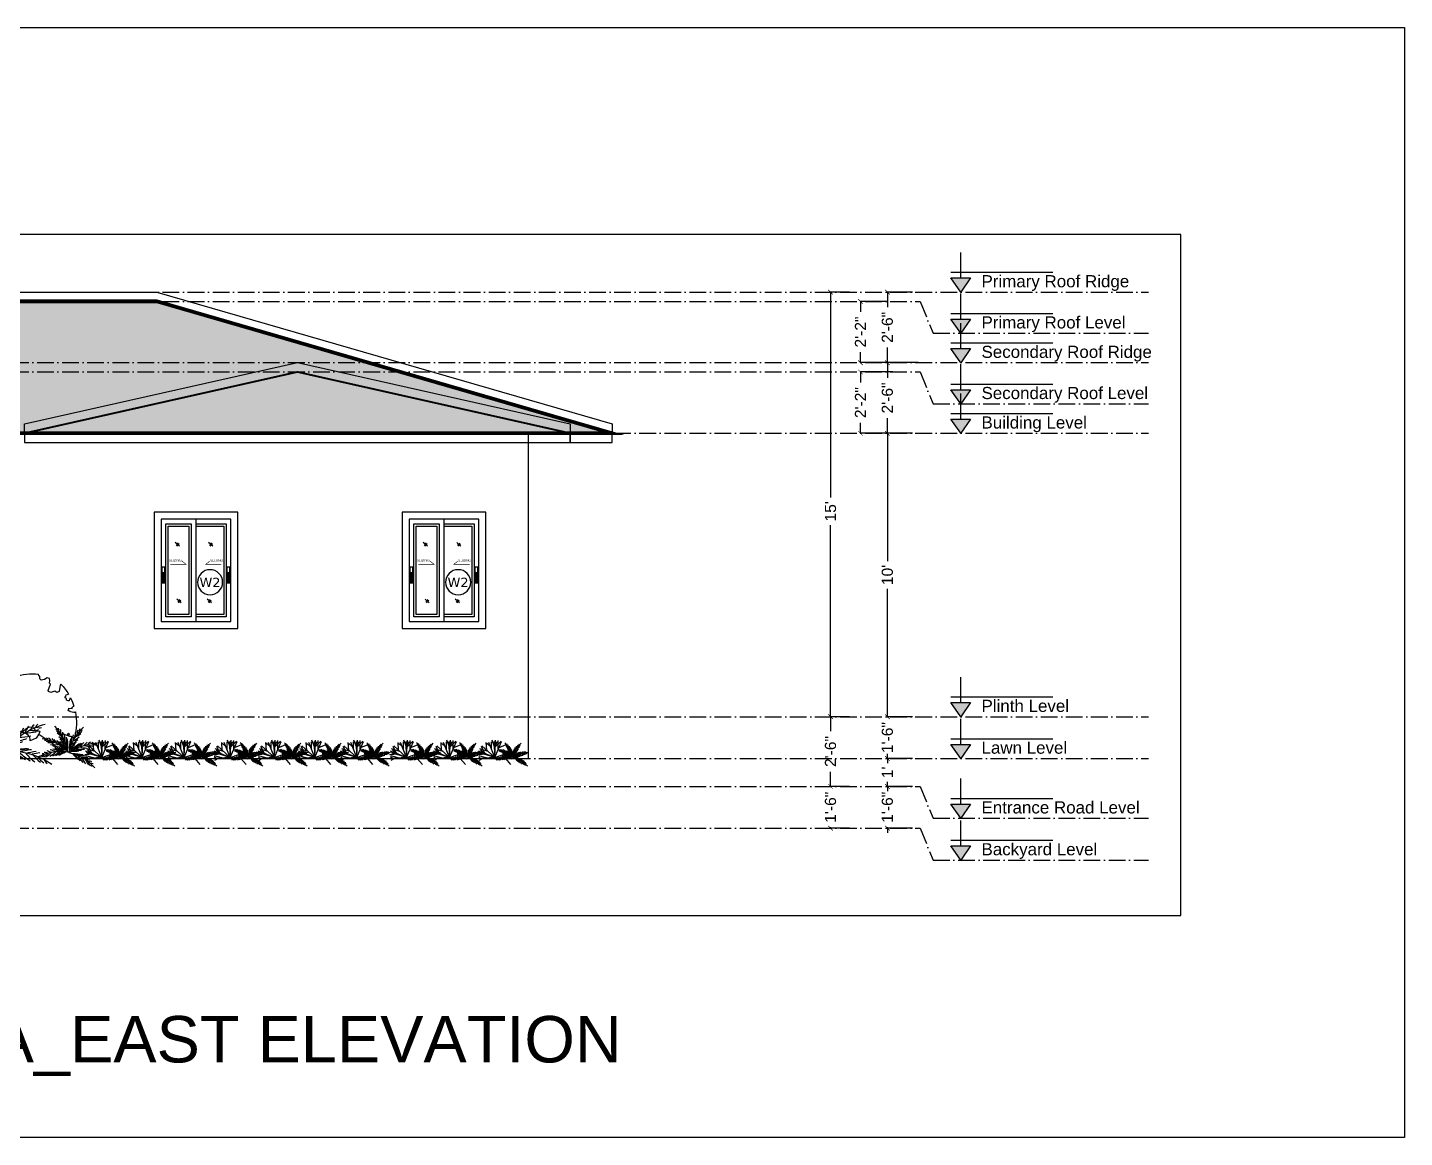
# Model space of a CAD drawing. Header units: millimetres. Extents: x -2842 to 116137, y -21481 to 17561.
# Drawn here: x 101316 to 116137, y -21481 to -9535 of the extents above; entities that cross this region are included whole.
import ezdxf
from ezdxf.enums import TextEntityAlignment as Align
from ezdxf.xclip import XClip

# ---------------------------------------------------------------- set-up
doc = ezdxf.new("R2010")
doc.units = ezdxf.units.MM
doc.header["$LTSCALE"] = 150
doc.header["$XCLIPFRAME"] = 2
doc.linetypes.add('ACAD_ISO10W100', pattern=[18, 12, -3, 0, -3])
doc.linetypes.add('HIDDEN', pattern=[0])
for name, color, linetype, true_color in [('ad-Dimension', 5, 'Continuous', 0x0000ff), ('ad-Landscape', 7, 'Continuous', 0x007f00), ('ad-Primary Roof', 5, 'Continuous', 0x0000ff), ('ad-Secondary Roof', 6, 'Continuous', 0xff00ff), ('ad-Verandah', 7, 'Continuous', 0xa57c52)]:
    doc.layers.add(name, color=color, linetype=linetype, true_color=true_color)
for name, color, linetype in [('ad-Door', 11, 'Continuous'), ('ad-Elevation 10', 8, 'Continuous'), ('ad-Grid', 8, 'ACAD_ISO10W100'), ('ad-Level', 4, 'Continuous'), ('ad-Level text', 4, 'Continuous'), ('ad-Ridge', 50, 'Continuous'), ('ad-Roofs', 2, 'Continuous'), ('ad-Text main', 7, 'Continuous'), ('ad-Text Main_Door&window Label', 7, 'Continuous'), ('ad-Wall hatch', 8, 'Continuous')]:
    doc.layers.add(name, color=color, linetype=linetype)
doc.styles.add('6 U T S R N_Typical Floor Plan$0$3BHK-E(NB)$0$grid_text', font='verdana.ttf', dxfattribs={"width": 0.9})
doc.styles.get("Standard").update_dxf_attribs({"font": 'arial.ttf'})
doc.dimstyles.new('Copy of A-100-DIM-INT (MM-FT)', dxfattribs={"dimscale": 50, "dimtxt": 2.4, "dimasz": 1, "dimexe": 0, "dimexo": 0, "dimgap": 1, "dimtad": 0, "dimdec": 0, "dimlfac": 0.03937, "dimdsep": 46, "dimlunit": 3, "dimtxsty": 'Standard', "dimblk": '$ZCDB_AUDIT_GENERATED_C85', "dimcen": 0.025, "dimclrd": 256, "dimclre": 256, "dimclrt": 256, "dimazin": 2, "dimtfac": 1, "dimtdec": 0, "dimtix": 1, "dimtmove": 2, "dimatfit": 3, "dimldrblk": '$ZCDB_AUDIT_GENERATED_C85', "dimfxl": 1, "dimtolj": 1, "dimtzin": 0, "dimarcsym": 0})

# ---------------------------------------------------------------- blocks, each defined once
blk = doc.blocks.new('A$C21625DEA')
at = {"layer": 'ad-Wall hatch'}
for p, q in [((0, 0), (46, 40)), ((4, 20), (21, 35)), ((21, 1), (37, 16))]:
    blk.add_line(p, q, dxfattribs=at)
blk = doc.blocks.new('hejhf')
at = {"layer": 'ad-Door', "linetype": 'HIDDEN', "ltscale": 300}
blk.add_lwpolyline([(35197, 30880), (35229, 30880), (35229, 30710), (35197, 30710)], close=True, dxfattribs=at)
at = {"layer": 'ad-Door'}
blk.add_lwpolyline([(35205, 30818), (35221, 30818), (35221, 30722), (35205, 30722)], close=True, dxfattribs=at)
blk = doc.blocks.new('6 U T S R N_Typical Floor Plan$0$ad_Window Tag')
blk.add_circle((0, 0), 150)
at = {"style": '6 U T S R N_Typical Floor Plan$0$3BHK-E(NB)$0$grid_text', "width": 0.9}
blk.add_attdef('D1', text='', height=125, dxfattribs=at).set_placement((0, 0), align=Align.MIDDLE_CENTER)
blk = doc.blocks.new('zw$B431')
at = {"layer": 'ad-Door'}
for points in [[(900, 1250), (0, 1250), (0, 0), (900, 0)], [(825, 1175), (75, 1175), (75, 75), (825, 75)], [(125, 1125), (400, 1125), (400, 125), (125, 125)], [(150, 1100), (375, 1100), (375, 150), (150, 150)]]:
    blk.add_lwpolyline(points, close=True, dxfattribs=at)
for points in [[(450, 1175), (450, 75)], [(450, 1125), (775, 1125), (775, 125), (450, 125)], [(450, 1100), (750, 1100), (750, 150), (450, 150)]]:
    blk.add_lwpolyline(points, dxfattribs=at)
at = {"layer": 'ad-Door', "const_width": 6.39, "elevation": 0}
for points in [[(300, 725), (344, 689), (175, 689)], [(600, 725), (556, 689), (725, 689)]]:
    blk.add_lwpolyline(points, dxfattribs=at)
at = {"xscale": -1}
for p in [(35313, -30220), (36013, -30220)]:
    blk.add_blockref('hejhf', p, dxfattribs=at)
at = {"layer": 'ad-Elevation 10', "xscale": -1}
for p in [(274, 884, 0), (633, 884), (292, 274, 0), (618, 274)]:
    blk.add_blockref('A$C21625DEA', p, dxfattribs=at)
at = {"layer": 'ad-Text Main_Door&window Label'}
ref = blk.add_blockref('6 U T S R N_Typical Floor Plan$0$ad_Window Tag', (603, 497), dxfattribs=dict(at, xscale=-0.9, yscale=0.9, zscale=0.9))
ref.add_attrib('D1', 'W2', dxfattribs={"height": 101.2, "rotation": 1800, "style": '6 U T S R N_Typical Floor Plan$0$3BHK-E(NB)$0$grid_text'}).set_placement((602, 495), align=Align.MIDDLE_CENTER)
at = {"layer": 'ad-Text Main_Door&window Label', "linetype": 'Continuous', "char_height": 25, "width": 146.47, "attachment_point": 5}
for insert in [(228, 732, 0), (672, 732, 0)]:
    blk.add_mtext('SLIDING', dxfattribs=dict(at, insert=insert))
blk = doc.blocks.new('zw$A860')
at = {"layer": 'ad-Elevation 10'}
blk.add_lwpolyline([(-13620, -3500), (-13620, -3500), (0, -3500), (0, 0)], dxfattribs=at)
at = {"layer": 'ad-Verandah', "const_width": 2}
blk.add_lwpolyline([(-6125, -3050), (-4745, -3050), (-4745, -3500), (-6125, -3500)], close=True, dxfattribs=at)
at = {"layer": 'ad-Roofs'}
for p in [(-4030, -2100), (-1360, -2100)]:
    blk.add_blockref('zw$B431', p, dxfattribs=at)
blk = doc.blocks.new('A$C5364671b')
at = {"layer": 'ad-Wall hatch', "transparency": 33554610}
h = blk.add_hatch(dxfattribs=at)
h.set_pattern_fill('AR-BRSTD', color=256, angle=360)
h.set_pattern_definition([(360, (-1050, -3e-11), (3e-14, 67.7418), []), (90, (-1050, -3e-11), (-101.6, 67.7418), [67.7418, -67.7418])])
h.paths.add_polyline_path([(-900, 0), (4000, 1420), (10550, 1420), (15450, 0)])
h.paths.add_polyline_path([(-450, 0), (2487, 660), (5425, 0)], flags=17)
h.paths.add_polyline_path([(8425, 0), (11787, 658), (15150, 0)], flags=17)
h = blk.add_hatch(dxfattribs=at)
h.set_pattern_fill('AR-BRSTD', color=256, angle=360)
h.set_pattern_definition([(360, (714.84, 1991.93), (5e-14, 67.7418), []), (90, (714.84, 1991.93), (-101.6, 67.7418), [67.7418, -67.7418])])
h.paths.add_polyline_path([(-450, 0), (2487, 660), (5425, 0)])
h.paths.add_polyline_path([(8425, 0), (11787, 658), (15150, 0)])
at = {"elevation": 0}
blk.add_lwpolyline([(-450, 0), (5425, 0), (5425, -100), (-450, -100)], close=True, dxfattribs=at)
at = {"layer": 'ad-Elevation 10', "elevation": 0}
blk.add_lwpolyline([(-900, 0), (-450, 0), (-450, -100), (-900, -100)], close=True, dxfattribs=at)
at = {"layer": 'ad-Primary Roof', "const_width": 40}
blk.add_lwpolyline([(-900, 0), (4000, 1420), (10550, 1420), (15450, 0)], close=True, dxfattribs=at)
at = {"layer": 'ad-Ridge'}
blk.add_lwpolyline([(15450, 0), (15450, 103), (10550, 1520), (4000, 1520), (-900, 103), (-900, 0), (4000, 1420), (10550, 1420)], close=True, dxfattribs=at)
at = {"layer": 'ad-Ridge', "elevation": 0}
blk.add_lwpolyline([(-450, 0), (2487, 658), (5425, 0), (5425, 102), (2487, 760), (-450, 102)], close=True, dxfattribs=at)
at = {"layer": 'ad-Secondary Roof', "const_width": 20, "elevation": 0}
blk.add_lwpolyline([(-450, 0), (2487, 660), (5425, 0)], close=True, dxfattribs=at)
blk = doc.blocks.new('ELE-1')
at = {"layer": 'ad-Level'}
blk.add_hatch(color=252, dxfattribs=at).paths.add_polyline_path([(175, 125), (88, 125), (0, 125), (88, 0)])
at = {"layer": 'ad-Level', "color": 2}
blk.add_line((0, 175), (900, 175), dxfattribs=at)
blk.add_lwpolyline([(88, 125), (175, 125), (88, 0), (0, 125), (88, 125), (88, 350)], dxfattribs=at)
blk = doc.blocks.new('EW')
at = {"layer": 'ad-Level', "xscale": 1.792223955136464, "yscale": 1.792223955136464, "zscale": 1.792223955136464}
blk.add_blockref('ELE-1', (-1613, -314), dxfattribs=at)
at = {"layer": 'ad-Level text'}
blk.add_attdef('FLOOR', (-1126, -238), '', height=150, dxfattribs=at)
blk = doc.blocks.new('$ZCDB_AUDIT_GENERATED_C85')
at = {"color": 0, "linetype": 'ByBlock', "const_width": 0.15}
blk.add_lwpolyline([(-0.5, -0.5), (0.5, 0.5)], dxfattribs=at)
blk = doc.blocks.new('*D47')
at = {"layer": 'ad-Dimension', "lineweight": -2, "transparency": 16777216}
for p, q in [((-2811, 0), (-2811, 50)), ((-2540, 0), (-2811, 0)), ((-2811, 0), (-2811, -10)), ((-2811, -450), (-2811, -440)), ((-2540, -450), (-2811, -450)), ((-2811, -450), (-2811, -500))]:
    blk.add_line(p, q, dxfattribs=at)
at = {"layer": 'Defpoints', "color": 0, "transparency": 16777216}
for p in [(-2540, 0), (-2811, -450), (-2540, -450)]:
    blk.add_point(p, dxfattribs=at)
at = {"layer": 'ad-Dimension', "lineweight": -2, "transparency": 16777216, "xscale": 50, "yscale": 50, "zscale": 50}
for p, rotation in [((-2811, 0), 270), ((-2811, -450), 90)]:
    blk.add_blockref('$ZCDB_AUDIT_GENERATED_C85', p, dxfattribs=dict(at, rotation=rotation))
at = {"layer": 'ad-Dimension', "transparency": 16777216, "insert": (-2811, -225), "char_height": 120, "attachment_point": 5, "rotation": 90}
blk.add_mtext('\\A1;1\'-6"', dxfattribs=at)
blk = doc.blocks.new('*D48')
at = {"layer": 'ad-Dimension', "lineweight": -2, "transparency": 16777216}
for p, q in [((-2540, 3050), (-2811, 3050)), ((-2811, 3050), (-2811, 1675)), ((-2811, 0), (-2811, 1375)), ((-2540, 0), (-2811, 0))]:
    blk.add_line(p, q, dxfattribs=at)
at = {"layer": 'Defpoints', "color": 0, "transparency": 16777216}
for p in [(-2540, 3050), (-2811, 0), (-2540, 0)]:
    blk.add_point(p, dxfattribs=at)
at = {"layer": 'ad-Dimension', "lineweight": -2, "transparency": 16777216, "xscale": 50, "yscale": 50, "zscale": 50}
for p, rotation in [((-2811, 3050), 90), ((-2811, 0), 270)]:
    blk.add_blockref('$ZCDB_AUDIT_GENERATED_C85', p, dxfattribs=dict(at, rotation=rotation))
at = {"layer": 'ad-Dimension', "transparency": 16777216, "insert": (-2811, 1525), "char_height": 120, "attachment_point": 5, "rotation": 90}
blk.add_mtext("\\A1;10'", dxfattribs=at)
blk = doc.blocks.new('*D49')
at = {"layer": 'ad-Dimension', "lineweight": -2, "transparency": 16777216}
for p, q in [((-3220, 4570), (-3423, 4570)), ((-3423, 4570), (-3423, 2360)), ((-3423, 0), (-3423, 2060)), ((-3220, 0), (-3423, 0))]:
    blk.add_line(p, q, dxfattribs=at)
at = {"layer": 'Defpoints', "color": 0, "transparency": 16777216}
for p in [(-3220, 4570), (-3423, 0), (-3220, 0)]:
    blk.add_point(p, dxfattribs=at)
at = {"layer": 'ad-Dimension', "lineweight": -2, "transparency": 16777216, "xscale": 50, "yscale": 50, "zscale": 50}
for p, rotation in [((-3423, 4570), 90), ((-3423, 0), 270)]:
    blk.add_blockref('$ZCDB_AUDIT_GENERATED_C85', p, dxfattribs=dict(at, rotation=rotation))
at = {"layer": 'ad-Dimension', "transparency": 16777216, "insert": (-3423, 2210), "char_height": 120, "attachment_point": 5, "rotation": 90}
blk.add_mtext("\\A1;15'", dxfattribs=at)
blk = doc.blocks.new('*D51')
at = {"layer": 'ad-Dimension', "lineweight": -2, "transparency": 16777216}
for p, q in [((-2478, 3810), (-2811, 3810)), ((-2811, 3810), (-2811, 3648)), ((-2811, 3050), (-2811, 3212)), ((-2540, 3050), (-2811, 3050))]:
    blk.add_line(p, q, dxfattribs=at)
at = {"layer": 'Defpoints', "color": 0, "transparency": 16777216}
for p in [(-2811, 3810), (-2478, 3810), (-2540, 3050)]:
    blk.add_point(p, dxfattribs=at)
at = {"layer": 'ad-Dimension', "lineweight": -2, "transparency": 16777216, "xscale": 50, "yscale": 50, "zscale": 50}
for p, rotation in [((-2811, 3810), 90), ((-2811, 3050), 270)]:
    blk.add_blockref('$ZCDB_AUDIT_GENERATED_C85', p, dxfattribs=dict(at, rotation=rotation))
at = {"layer": 'ad-Dimension', "transparency": 16777216, "insert": (-2811, 3430), "char_height": 120, "attachment_point": 5, "rotation": 90}
blk.add_mtext('\\A1;2\'-6"', dxfattribs=at)
blk = doc.blocks.new('*D52')
at = {"layer": 'ad-Dimension', "lineweight": -2, "transparency": 16777216}
for p, q in [((-2540, 4570), (-2811, 4570)), ((-2811, 4570), (-2811, 4408)), ((-2811, 3810), (-2811, 3972)), ((-2478, 3810), (-2811, 3810))]:
    blk.add_line(p, q, dxfattribs=at)
at = {"layer": 'Defpoints', "color": 0, "transparency": 16777216}
for p in [(-2811, 4570), (-2540, 4570), (-2478, 3810)]:
    blk.add_point(p, dxfattribs=at)
at = {"layer": 'ad-Dimension', "lineweight": -2, "transparency": 16777216, "xscale": 50, "yscale": 50, "zscale": 50}
for p, rotation in [((-2811, 4570), 90), ((-2811, 3810), 270)]:
    blk.add_blockref('$ZCDB_AUDIT_GENERATED_C85', p, dxfattribs=dict(at, rotation=rotation))
at = {"layer": 'ad-Dimension', "transparency": 16777216, "insert": (-2811, 4190), "char_height": 120, "attachment_point": 5, "rotation": 90}
blk.add_mtext('\\A1;2\'-6"', dxfattribs=at)
blk = doc.blocks.new('*D53')
at = {"layer": 'ad-Dimension', "lineweight": -2, "transparency": 16777216}
for p, q in [((-2751, 3710), (-3101, 3710)), ((-3101, 3710), (-3101, 3598)), ((-3101, 3050), (-3101, 3162)), ((-2811, 3050), (-3101, 3050))]:
    blk.add_line(p, q, dxfattribs=at)
at = {"layer": 'Defpoints', "color": 0, "transparency": 16777216}
for p in [(-2751, 3710), (-3101, 3050), (-2811, 3050)]:
    blk.add_point(p, dxfattribs=at)
at = {"layer": 'ad-Dimension', "lineweight": -2, "transparency": 16777216, "xscale": 50, "yscale": 50, "zscale": 50}
for p, rotation in [((-3101, 3710), 90), ((-3101, 3050), 270)]:
    blk.add_blockref('$ZCDB_AUDIT_GENERATED_C85', p, dxfattribs=dict(at, rotation=rotation))
at = {"layer": 'ad-Dimension', "transparency": 16777216, "insert": (-3101, 3380), "char_height": 120, "attachment_point": 5, "rotation": 90}
blk.add_mtext('\\A1;2\'-2"', dxfattribs=at)
blk = doc.blocks.new('*D54')
at = {"layer": 'ad-Dimension', "lineweight": -2, "transparency": 16777216}
for p, q in [((-2811, 4470), (-3101, 4470)), ((-3101, 4470), (-3101, 4358)), ((-3101, 3810), (-3101, 3922)), ((-2811, 3810), (-3101, 3810))]:
    blk.add_line(p, q, dxfattribs=at)
at = {"layer": 'Defpoints', "color": 0, "transparency": 16777216}
for p in [(-2811, 4470), (-3101, 3810), (-2811, 3810)]:
    blk.add_point(p, dxfattribs=at)
at = {"layer": 'ad-Dimension', "lineweight": -2, "transparency": 16777216, "xscale": 50, "yscale": 50, "zscale": 50}
for p, rotation in [((-3101, 4470), 90), ((-3101, 3810), 270)]:
    blk.add_blockref('$ZCDB_AUDIT_GENERATED_C85', p, dxfattribs=dict(at, rotation=rotation))
at = {"layer": 'ad-Dimension', "transparency": 16777216, "insert": (-3101, 4140), "char_height": 120, "attachment_point": 5, "rotation": 90}
blk.add_mtext('\\A1;2\'-2"', dxfattribs=at)
blk = doc.blocks.new('*D50')
at = {"layer": 'ad-Dimension', "lineweight": -2, "transparency": 16777216}
for p, q in [((-2811, -750), (-2811, -700)), ((-2540, -750), (-2811, -750)), ((-2811, -750), (-2811, -760)), ((-2811, -1200), (-2811, -1190)), ((-2540, -1200), (-2811, -1200)), ((-2811, -1200), (-2811, -1250))]:
    blk.add_line(p, q, dxfattribs=at)
at = {"layer": 'Defpoints', "color": 0, "transparency": 16777216}
for p in [(-2540, -750), (-2811, -1200), (-2540, -1200)]:
    blk.add_point(p, dxfattribs=at)
at = {"layer": 'ad-Dimension', "lineweight": -2, "transparency": 16777216, "xscale": 50, "yscale": 50, "zscale": 50}
for p, rotation in [((-2811, -750), 270), ((-2811, -1200), 90)]:
    blk.add_blockref('$ZCDB_AUDIT_GENERATED_C85', p, dxfattribs=dict(at, rotation=rotation))
at = {"layer": 'ad-Dimension', "transparency": 16777216, "insert": (-2811, -975), "char_height": 120, "attachment_point": 5, "rotation": 90}
blk.add_mtext('\\A1;1\'-6"', dxfattribs=at)
blk = doc.blocks.new('*D55')
at = {"layer": 'ad-Dimension', "lineweight": -2, "transparency": 16777216}
for p, q in [((-2811, -450), (-2811, -400)), ((-2540, -450), (-2811, -450)), ((-2811, -450), (-2811, -497)), ((-2811, -750), (-2811, -703)), ((-2540, -750), (-2811, -750)), ((-2811, -750), (-2811, -800))]:
    blk.add_line(p, q, dxfattribs=at)
at = {"layer": 'Defpoints', "color": 0, "transparency": 16777216}
for p in [(-2540, -450), (-2811, -750), (-2540, -750)]:
    blk.add_point(p, dxfattribs=at)
at = {"layer": 'ad-Dimension', "lineweight": -2, "transparency": 16777216, "xscale": 50, "yscale": 50, "zscale": 50}
for p, rotation in [((-2811, -450), 270), ((-2811, -750), 90)]:
    blk.add_blockref('$ZCDB_AUDIT_GENERATED_C85', p, dxfattribs=dict(at, rotation=rotation))
at = {"layer": 'ad-Dimension', "transparency": 16777216, "insert": (-2811, -600), "char_height": 120, "attachment_point": 5, "rotation": 90}
blk.add_mtext("\\A1;1'", dxfattribs=at)
blk = doc.blocks.new('*D56')
at = {"layer": 'ad-Dimension', "lineweight": -2, "transparency": 16777216}
for p, q in [((-3220, -750), (-3423, -750)), ((-3423, -750), (-3423, -760)), ((-3423, -1200), (-3423, -1190)), ((-3220, -1200), (-3423, -1200))]:
    blk.add_line(p, q, dxfattribs=at)
at = {"layer": 'Defpoints', "color": 0, "transparency": 16777216}
for p in [(-3220, -750), (-3423, -1200), (-3220, -1200)]:
    blk.add_point(p, dxfattribs=at)
at = {"layer": 'ad-Dimension', "lineweight": -2, "transparency": 16777216, "xscale": 50, "yscale": 50, "zscale": 50}
for p, rotation in [((-3423, -750), 90), ((-3423, -1200), 270)]:
    blk.add_blockref('$ZCDB_AUDIT_GENERATED_C85', p, dxfattribs=dict(at, rotation=rotation))
at = {"layer": 'ad-Dimension', "transparency": 16777216, "insert": (-3423, -975), "char_height": 120, "attachment_point": 5, "rotation": 90}
blk.add_mtext('\\A1;1\'-6"', dxfattribs=at)
blk = doc.blocks.new('*D57')
at = {"layer": 'ad-Dimension', "lineweight": -2, "transparency": 16777216}
for p, q in [((-3220, 0), (-3423, 0)), ((-3423, 0), (-3423, -157)), ((-3423, -750), (-3423, -593)), ((-3220, -750), (-3423, -750))]:
    blk.add_line(p, q, dxfattribs=at)
at = {"layer": 'Defpoints', "color": 0, "transparency": 16777216}
for p in [(-3220, 0), (-3423, -750), (-3220, -750)]:
    blk.add_point(p, dxfattribs=at)
at = {"layer": 'ad-Dimension', "lineweight": -2, "transparency": 16777216, "xscale": 50, "yscale": 50, "zscale": 50}
for p, rotation in [((-3423, 0), 90), ((-3423, -750), 270)]:
    blk.add_blockref('$ZCDB_AUDIT_GENERATED_C85', p, dxfattribs=dict(at, rotation=rotation))
at = {"layer": 'ad-Dimension', "transparency": 16777216, "insert": (-3423, -375), "char_height": 120, "attachment_point": 5, "rotation": 90}
blk.add_mtext('\\A1;2\'-6"', dxfattribs=at)
blk = doc.blocks.new('TR12')
at = {"layer": 'ad-Landscape', "color": 0}
for p, q in [((0, 0), (-0.97, 1.7)), ((-0.52, 0.9), (-0.65, 1.85)), ((-0.09, 1.08), (-0.61, 2.04)), ((-0.22, 1.42), (-0.55, 1.88)), ((0, 0), (-0.3, 1.93)), ((0, 0), (-0.19, 2.12)), ((-0.16, 1.02), (0.05, 1.96)), ((-0.12, 1.31), (0.5, 2.06)), ((0, 0), (0.58, 2.04)), ((0.3, 1.04), (0.16, 2.12)), ((0.36, 1.27), (1.2, 1.75)), ((-1.05, 0.24), (-2.12, 0.05)), ((0, 0), (-2.07, 0.48)), ((-0.9, 0.6), (-1.97, 0.81)), ((-1.42, 0.23), (-1.96, 0.05)), ((0, 0), (-1.93, 0.31)), ((0, 0), (-1.92, -0.4)), ((-1.02, 0.16), (-1.85, 0.65)), ((-1.28, 0.3), (-1.81, 1.11)), ((0, 0), (-1.76, 1.18)), ((-1.09, 0.73), (-1.29, 1.69)), ((-0.71, 1.24), (-1.19, 1.56)), ((0, 0), (1.75, 0.89)), ((0, 0), (2.12, 0.08)), ((0.92, 0.47), (1.88, 0.56)), ((1.08, 0.04), (2.06, 0.5)), ((1.28, 0.65), (1.62, 1.11)), ((1.32, 0.05), (2.04, -0.6)), ((-1.01, -0.21), (-1.96, -0.05)), ((-1.72, -0.36), (-1.95, -0.21)), ((-1.4, -0.29), (-1.85, -0.65))]:
    blk.add_line(p, q, dxfattribs=at)
blk = doc.blocks.new('TR13')
at = {"layer": 'ad-Landscape'}
for centre, radius, start, end in [((2.274, 0.393), 2.308, 153.8471, 189.8045), ((0.175, 1.225), 0.119, 165.7556, 225.016), ((-0.039, 1.406), 0.275, 300.4086, 330.328), ((-2.009, -1.216), 2.308, 31.3349, 67.3424), ((-0.935, 1.07), 0.275, 250.8614, 280.7808), ((-0.977, 0.793), 0.119, 356.1734, 55.4338), ((-0.997, 0.657), 0.284, 7.6784, 46.334), ((2.477, 1.638), 2.724, 196.5437, 203.1872), ((2.506, 1.862), 2.724, 198.1648, 203.115), ((-1.375, 1.736), 1.774, 319.5294, 331.0874), ((0.279, 1.137), 0.284, 174.8554, 213.511), ((-1.075, 1.779), 1.451, 318.0291, 330.8083), ((2.005, -1.216), 2.308, 112.6576, 148.6651), ((-0.316, 1.395), 0.558, 309.4156, 336.9891), ((0.993, 0.657), 0.284, 133.666, 172.3216), ((0.973, 0.793), 0.119, 124.5662, 183.8266), ((0.931, 1.07), 0.275, 259.2192, 289.1386), ((-0.719, 1.244), 0.558, 244.2003, 271.7738), ((-0.401, 2.033), 1.451, 250.3811, 263.1603), ((-0.147, 2.198), 1.774, 250.102, 261.66), ((0.378, 2.594), 2.391, 244.5823, 254.5374), ((-3.15, -0.263), 2.724, 18.0744, 23.0247), ((-2.981, -0.412), 2.724, 18.0023, 24.6457), ((-2.836, -0.565), 2.724, 17.9053, 26.2647), ((-2.747, -0.676), 2.724, 17.8111, 27.5304), ((-2.685, -0.762), 2.724, 17.7148, 28.6944), ((2.484, 1.18), 2.724, 192.4951, 203.4746), ((2.474, 1.286), 2.724, 193.659, 203.3783), ((2.469, 1.428), 2.724, 194.9247, 203.2841), ((-2.031, 1.689), 2.391, 326.652, 336.6071), ((-1.909, 1.362), 2.194, 329.0112, 339.4033), ((-1.648, 1.025), 1.86, 331.1427, 342.4295), ((2.432, -1.164), 2.724, 141.1023, 152.0818), ((2.681, -0.762), 2.724, 151.3056, 162.2852), ((2.509, -1.091), 2.724, 142.2662, 151.9855), ((2.743, -0.676), 2.724, 152.4696, 162.1889), ((2.616, -0.998), 2.724, 143.5319, 151.8914), ((2.832, -0.565), 2.724, 153.7353, 162.0947), ((-0.382, 2.594), 2.391, 285.4626, 295.4177), ((2.977, -0.412), 2.724, 155.3543, 161.9977), ((0.143, 2.198), 1.774, 278.34, 289.898), ((3.146, -0.263), 2.724, 156.9753, 161.9256), ((0.397, 2.033), 1.451, 276.8397, 289.6189), ((0.714, 1.244), 0.558, 268.2262, 295.7997), ((-0.926, -2.022), 2.2, 65.9785, 103.9755), ((-1.406, 0.348), 0.275, 288.3185, 318.2379), ((-1.27, 0.102), 0.119, 33.6304, 92.8909), ((-1.34, 0.618), 0.558, 281.6573, 309.2309), ((-1.204, -0.017), 0.284, 45.1354, 83.791), ((-1.568, 1.437), 1.451, 287.8381, 300.6174), ((-2.354, -2.058), 2.724, 55.5314, 60.4817), ((-1.506, 1.693), 1.774, 287.559, 299.1171), ((-2.168, -2.103), 2.724, 55.4593, 62.1027), ((-1.33, 2.326), 2.391, 282.0393, 291.9945), ((-1.96, -2.136), 2.724, 55.3623, 63.7217), ((-1.034, 2.143), 2.194, 279.2432, 289.6353), ((-1.822, -2.17), 2.724, 55.2681, 64.9875), ((-1.72, -2.2), 2.724, 55.1719, 66.1514), ((-0.755, 1.82), 1.86, 276.2169, 287.5038), ((0.501, 2.268), 2.194, 241.7861, 252.1783), ((0.527, 1.842), 1.86, 238.7599, 250.0467), ((0.467, -2.181), 2.2, 63.0377, 101.5351), ((-0.531, 1.842), 1.86, 289.9533, 301.2401), ((-0.505, 2.268), 2.194, 287.8217, 298.2139), ((1.201, -2.533), 2.724, 100.8618, 111.8414), ((1.307, -2.526), 2.724, 102.0258, 111.7451), ((1.508, 1.853), 2.194, 237.3779, 247.7701), ((1.449, -2.524), 2.724, 103.2915, 111.6509), ((1.838, 1.966), 2.391, 235.0188, 244.9739), ((1.659, -2.538), 2.724, 104.9105, 111.5539), ((1.85, -2.536), 2.724, 106.5316, 111.4818), ((0.502, -2.259), 2.308, 102.0179, 139.5122), ((-0.755, -3.055), 2.724, 90.2442, 95.1945), ((-2.099, 0.266), 1.451, 322.5509, 335.3302), ((-0.562, -2.939), 2.724, 90.1721, 96.8155), ((-2.179, 0.559), 1.774, 322.2718, 333.8299), ((-0.372, -2.848), 2.724, 90.0751, 98.4345), ((-0.239, -2.797), 2.724, 89.9809, 99.7003), ((-2.395, 1.179), 2.391, 316.7521, 326.7073), ((-0.138, -2.764), 2.724, 89.8847, 100.8642), ((-2.047, 1.197), 2.194, 313.956, 324.3481), ((-1.633, 1.091), 1.86, 310.9297, 322.2166), ((1.163, 1.602), 1.86, 239.5095, 250.7963), ((1.867, 1.309), 1.774, 227.8962, 239.4542), ((1.869, 1.046), 1.451, 226.3959, 239.1751), ((1.463, 0.299), 0.558, 217.7824, 245.3559), ((1.188, -0.289), 0.284, 83.2222, 121.8778), ((1.28, -0.188), 0.119, 74.1224, 133.3828), ((1.467, 0.021), 0.275, 208.7754, 238.6948), ((-1.095, -0.662), 0.119, 68.3432, 127.6037), ((-1.346, -0.538), 0.275, 323.0313, 352.9507), ((-0.972, -0.722), 0.284, 79.8482, 118.5038), ((-1.445, -0.278), 0.558, 316.3701, 343.9437)]:
    blk.add_arc(centre, radius, start, end, dxfattribs=at)
blk = doc.blocks.new('A$C04069485')
at = {"layer": 'ad-Landscape', "xscale": 87.5639006525247, "yscale": 87.5639006525247, "zscale": 87.5639006525247, "rotation": 352.4468819518883}
blk.add_blockref('TR12', (174, 12), dxfattribs=at)
at = {"layer": 'ad-Landscape', "color": 104, "xscale": 124.315801057205, "yscale": 124.315801057205, "zscale": 124.315801057205, "rotation": 337.6020414040115}
blk.add_blockref('TR13', (367, 11), dxfattribs=at)
blk = doc.blocks.new('TR22')
at = {"layer": 'ad-Landscape', "color": 0}
for p, q in [((-0.304, 1.043), (-0.302, 1.112)), ((-0.302, 1.112), (-0.281, 1.156)), ((-0.281, 1.156), (-0.215, 1.163)), ((-0.215, 1.163), (-0.155, 1.108)), ((-0.155, 1.108), (-0.072, 1.08)), ((-0.072, 1.08), (-0.033, 1.11)), ((-0.033, 1.11), (-0.02, 1.179)), ((-0.02, 1.179), (0.006, 1.183)), ((0.006, 1.183), (0.022, 1.219)), ((-0.919, 0.754), (-0.899, 0.718)), ((-0.787, 0.817), (-0.851, 0.839)), ((-0.812, 0.713), (-0.765, 0.735)), ((-0.791, 0.774), (-0.787, 0.817)), ((-0.765, 0.735), (-0.791, 0.774)), ((-0.604, 1.063), (-0.589, 1.034)), ((-0.589, 1.034), (-0.589, 0.867)), ((-0.589, 0.867), (-0.538, 0.835)), ((-0.538, 0.835), (-0.478, 0.853)), ((-0.478, 0.853), (-0.384, 0.803)), ((-0.384, 0.803), (-0.313, 0.817)), ((-0.336, 1.014), (-0.304, 1.043)), ((-0.3, 0.844), (-0.336, 1.014)), ((-0.313, 0.817), (-0.3, 0.844)), ((0.568, 0.917), (0.567, 0.911)), ((0.567, 0.911), (0.567, 0.906)), ((0.567, 0.906), (0.567, 0.902)), ((0.567, 0.902), (0.568, 0.897)), ((0.569, 0.957), (0.568, 0.949)), ((0.568, 0.949), (0.568, 0.942)), ((0.568, 0.942), (0.569, 0.935)), ((0.569, 0.929), (0.568, 0.922)), ((0.568, 0.922), (0.568, 0.917)), ((0.568, 0.897), (0.57, 0.894)), ((0.572, 0.965), (0.569, 0.957)), ((0.569, 0.935), (0.569, 0.929)), ((0.57, 0.894), (0.572, 0.891)), ((0.577, 0.974), (0.572, 0.965)), ((0.572, 0.891), (0.576, 0.888)), ((0.576, 0.888), (0.58, 0.885)), ((0.586, 0.985), (0.577, 0.974)), ((0.58, 0.885), (0.585, 0.883)), ((0.585, 0.883), (0.59, 0.881)), ((0.6, 0.996), (0.586, 0.985)), ((0.59, 0.881), (0.595, 0.879)), ((0.595, 0.879), (0.6, 0.876)), ((0.628, 1.015), (0.6, 0.996)), ((0.6, 0.876), (0.605, 0.874)), ((0.605, 0.874), (0.609, 0.871)), ((0.609, 0.871), (0.613, 0.868)), ((0.613, 0.868), (0.617, 0.864)), ((0.617, 0.864), (0.62, 0.861)), ((0.62, 0.861), (0.624, 0.858)), ((0.624, 0.858), (0.627, 0.855)), ((0.627, 0.855), (0.631, 0.852)), ((0.631, 0.852), (0.635, 0.85)), ((0.635, 0.85), (0.639, 0.848)), ((0.639, 0.848), (0.644, 0.847)), ((0.644, 0.847), (0.648, 0.847)), ((0.648, 0.847), (0.653, 0.847)), ((0.653, 0.847), (0.658, 0.847)), ((0.658, 0.847), (0.662, 0.848)), ((0.662, 0.848), (0.667, 0.848)), ((0.667, 0.848), (0.671, 0.849)), ((0.671, 0.849), (0.675, 0.85)), ((0.675, 0.85), (0.679, 0.852)), ((0.679, 0.852), (0.682, 0.853)), ((0.682, 0.853), (0.685, 0.855)), ((0.685, 0.855), (0.688, 0.857)), ((0.688, 0.857), (0.69, 0.86)), ((0.69, 0.86), (0.692, 0.864)), ((0.692, 0.864), (0.693, 0.868)), ((0.693, 0.868), (0.694, 0.873)), ((0.694, 0.879), (0.695, 0.886)), ((0.694, 0.873), (0.694, 0.879)), ((0.695, 0.895), (0.696, 0.904)), ((0.695, 0.886), (0.695, 0.895)), ((0.696, 0.904), (0.698, 0.915)), ((0.698, 0.915), (0.701, 0.928)), ((0.701, 0.928), (0.708, 0.959)), ((0.842, 0.734), (0.841, 0.728)), ((0.841, 0.728), (0.843, 0.723)), ((0.844, 0.741), (0.842, 0.734)), ((0.85, 0.75), (0.844, 0.741)), ((0.859, 0.762), (0.85, 0.75)), ((0.89, 0.795), (0.859, 0.762)), ((-1.109, 0.411), (-1.102, 0.405)), ((-1.102, 0.405), (-1.096, 0.401)), ((-1.096, 0.401), (-1.09, 0.397)), ((-1.09, 0.397), (-1.085, 0.395)), ((-1.085, 0.395), (-1.081, 0.394)), ((-1.081, 0.394), (-1.077, 0.394)), ((-1.077, 0.394), (-1.074, 0.394)), ((-1.074, 0.394), (-0.983, 0.394)), ((-1.028, 0.543), (-1.044, 0.554)), ((-1.017, 0.534), (-1.028, 0.543)), ((-1.009, 0.526), (-1.017, 0.534)), ((-1.01, 0.492), (-1.009, 0.497)), ((-1.01, 0.488), (-1.01, 0.492)), ((-0.923, 0.484), (-1.01, 0.488)), ((-1.005, 0.52), (-1.009, 0.526)), ((-1.009, 0.497), (-1.007, 0.501)), ((-1.007, 0.501), (-1.006, 0.505)), ((-1.006, 0.505), (-1.004, 0.509)), ((-1.004, 0.514), (-1.005, 0.52)), ((-1.004, 0.509), (-1.004, 0.514)), ((-0.983, 0.394), (-0.98, 0.395)), ((-0.98, 0.395), (-0.978, 0.396)), ((-0.978, 0.396), (-0.976, 0.397)), ((-0.976, 0.397), (-0.973, 0.397)), ((-0.973, 0.397), (-0.971, 0.398)), ((-0.971, 0.398), (-0.968, 0.399)), ((-0.968, 0.399), (-0.966, 0.4)), ((-0.966, 0.4), (-0.963, 0.401)), ((-0.963, 0.401), (-0.959, 0.402)), ((-0.959, 0.402), (-0.955, 0.402)), ((-0.955, 0.402), (-0.951, 0.403)), ((-0.951, 0.403), (-0.947, 0.404)), ((-0.947, 0.404), (-0.943, 0.405)), ((-0.943, 0.405), (-0.939, 0.406)), ((-0.939, 0.406), (-0.935, 0.407)), ((-0.935, 0.407), (-0.931, 0.408)), ((-0.931, 0.408), (-0.927, 0.41)), ((-0.927, 0.41), (-0.924, 0.411)), ((-0.924, 0.476), (-0.923, 0.48)), ((-0.924, 0.471), (-0.924, 0.476)), ((-0.924, 0.467), (-0.924, 0.471)), ((-0.924, 0.463), (-0.924, 0.467)), ((-0.924, 0.459), (-0.924, 0.463)), ((-0.924, 0.456), (-0.924, 0.459)), ((-0.923, 0.452), (-0.924, 0.456)), ((-0.924, 0.411), (-0.921, 0.413)), ((-0.923, 0.48), (-0.923, 0.484)), ((-0.923, 0.448), (-0.923, 0.452)), ((-0.922, 0.445), (-0.923, 0.448)), ((-0.922, 0.442), (-0.922, 0.445)), ((-0.921, 0.439), (-0.922, 0.442)), ((-0.92, 0.437), (-0.921, 0.439)), ((-0.921, 0.413), (-0.918, 0.415)), ((-0.918, 0.434), (-0.92, 0.437)), ((-0.917, 0.432), (-0.918, 0.434)), ((-0.918, 0.415), (-0.916, 0.417)), ((-0.915, 0.43), (-0.917, 0.432)), ((-0.916, 0.417), (-0.915, 0.419)), ((-0.914, 0.428), (-0.915, 0.43)), ((-0.915, 0.419), (-0.913, 0.421)), ((-0.913, 0.426), (-0.914, 0.428)), ((-0.913, 0.424), (-0.913, 0.426)), ((-0.913, 0.423), (-0.913, 0.424)), ((-0.913, 0.421), (-0.913, 0.423)), ((-0.899, 0.718), (-0.895, 0.674)), ((-0.895, 0.674), (-0.869, 0.67)), ((-0.869, 0.67), (-0.825, 0.674)), ((-0.825, 0.674), (-0.812, 0.713)), ((0.843, 0.723), (0.845, 0.719)), ((0.845, 0.719), (0.848, 0.716)), ((0.848, 0.716), (0.85, 0.712)), ((0.85, 0.712), (0.852, 0.708)), ((0.852, 0.708), (0.854, 0.704)), ((0.854, 0.704), (0.855, 0.7)), ((0.855, 0.7), (0.857, 0.696)), ((0.857, 0.696), (0.858, 0.692)), ((0.858, 0.692), (0.859, 0.688)), ((0.859, 0.688), (0.86, 0.684)), ((0.86, 0.644), (0.859, 0.642)), ((0.859, 0.642), (0.859, 0.64)), ((0.859, 0.64), (0.859, 0.638)), ((0.859, 0.638), (0.86, 0.636)), ((0.86, 0.684), (0.861, 0.68)), ((0.861, 0.648), (0.86, 0.646)), ((0.86, 0.646), (0.86, 0.644)), ((0.86, 0.636), (0.862, 0.635)), ((0.861, 0.68), (0.862, 0.676)), ((0.862, 0.651), (0.861, 0.648)), ((0.862, 0.676), (0.862, 0.673)), ((0.862, 0.673), (0.863, 0.669)), ((0.863, 0.653), (0.862, 0.651)), ((0.862, 0.635), (0.864, 0.633)), ((0.863, 0.669), (0.863, 0.665)), ((0.863, 0.665), (0.864, 0.662)), ((0.864, 0.659), (0.863, 0.656)), ((0.863, 0.656), (0.863, 0.653)), ((0.864, 0.662), (0.864, 0.659)), ((0.864, 0.633), (0.867, 0.632)), ((0.867, 0.632), (0.869, 0.63)), ((0.869, 0.63), (0.873, 0.629)), ((0.873, 0.629), (0.876, 0.629)), ((0.876, 0.629), (0.88, 0.628)), ((0.88, 0.628), (0.884, 0.628)), ((0.884, 0.628), (0.889, 0.628)), ((0.889, 0.628), (0.893, 0.628)), ((0.893, 0.628), (0.897, 0.628)), ((0.897, 0.628), (0.901, 0.628)), ((0.901, 0.628), (0.905, 0.628)), ((0.905, 0.628), (0.909, 0.628)), ((0.909, 0.628), (0.913, 0.628)), ((0.913, 0.628), (0.916, 0.628)), ((0.916, 0.628), (0.919, 0.628)), ((0.919, 0.628), (0.922, 0.628)), ((0.922, 0.628), (0.924, 0.627)), ((0.924, 0.627), (0.926, 0.627)), ((0.926, 0.627), (0.929, 0.627)), ((0.929, 0.627), (0.932, 0.627)), ((0.932, 0.627), (0.934, 0.627)), ((0.934, 0.627), (0.937, 0.627)), ((0.937, 0.627), (0.941, 0.628)), ((0.941, 0.628), (0.944, 0.629)), ((0.944, 0.629), (0.948, 0.631)), ((0.948, 0.631), (0.952, 0.634)), ((0.952, 0.634), (0.957, 0.638)), ((0.957, 0.638), (0.962, 0.644)), ((0.962, 0.644), (0.979, 0.668)), ((0.943, 0.249), (0.916, 0.202)), ((0.916, 0.202), (0.936, 0.148)), ((0.936, 0.148), (1.055, 0.053)), ((1.007, 0.232), (0.943, 0.249)), ((0.997, 0.009), (0.977, -0.022)), ((1.034, -0.005), (0.997, 0.009)), ((1.027, 0.192), (1.007, 0.232)), ((1.085, 0.185), (1.027, 0.192)), ((1.061, 0.012), (1.034, -0.005)), ((1.055, 0.053), (1.061, 0.012)), ((1.14, 0.25), (1.085, 0.185)), ((-1.14, -0.25), (-1.14, -0.253)), ((-1.012, -0.232), (-1.023, -0.17)), ((-0.957, -0.215), (-1.012, -0.232)), ((-0.937, -0.228), (-0.957, -0.215)), ((-0.945, -0.386), (-0.845, -0.271)), ((-0.877, -0.199), (-0.937, -0.228)), ((-0.842, -0.241), (-0.877, -0.199)), ((-0.845, -0.271), (-0.842, -0.241)), ((0.977, -0.022), (1.007, -0.069)), ((1.007, -0.069), (1.061, -0.08)), ((1.119, -0.283), (1.11, -0.279)), ((-0.944, -0.428), (-0.945, -0.386)), ((-0.914, -0.439), (-0.944, -0.428)), ((-0.928, -0.518), (-0.876, -0.498)), ((-0.88, -0.419), (-0.914, -0.439)), ((-0.855, -0.446), (-0.88, -0.419)), ((-0.876, -0.498), (-0.855, -0.446))]:
    blk.add_line(p, q, dxfattribs=at)
at = {"layer": 'ad-Landscape'}
blk.add_lwpolyline([(-0.897, -0.79), (-0.699, -0.535), (-0.261, -0.342)], dxfattribs=at)
at = {"layer": 'ad-Landscape', "color": 0}
for points in [[(0.198, -0.403), (0.206, -0.387), (0.104, -0.264), (0.03, -0.194), (-0.09, -0.182), (-0.162, -0.264), (-0.274, -0.254), (-0.264, -0.315)], [(-0.264, -0.315), (-0.213, -0.448), (-0.066, -0.547)]]:
    blk.add_lwpolyline(points, dxfattribs=at)
at = {"layer": 'ad-Landscape'}
blk.add_lwpolyline([(-0.067, -0.548, -0.199676), (0.012, -0.409, -0.201496), (0.165, -0.368, -0.375294), (0.255, -0.471, 0.415016), (0.346, -0.561, 0.267795), (0.467, -0.491, -0.219193), (0.604, -0.393, -0.074367), (0.768, -0.387, -0.166396), (0.836, -0.419, -0.413544), (0.838, -0.527, 0.337297), (0.823, -0.651, 0.078842), (0.865, -0.702, 0.078758), (0.92, -0.737)], format="xyb", dxfattribs=at)
at = {"layer": 'ad-Landscape', "color": 0}
for centre, radius, start, end in [((-0.012, 0.02), 1.2, 57.8173, 88.409), ((0.236, -0.109), 1.442, 143.2419, 152.6325), ((0.236, -0.109), 1.442, 125.6217, 138.9315), ((0.621, 1.025), 0.012, 304.035, 57.8173), ((0.72, 0.956), 0.012, 52.0037, 166.03), ((-0.012, 0.02), 1.2, 41.2936, 52.0037), ((0.881, 0.804), 0.012, 317.0334, 41.2936), ((0.236, -0.109), 1.442, 158.87, 185.512), ((0.989, 0.661), 0.012, 32.6594, 144.2429), ((-0.012, 0.02), 1.2, 12.739, 32.6594), ((1.13, 0.278), 0.03, 291.0497, 12.739), ((-1.169, -0.244), 0.03, 185.512, 343.8826), ((-1.097, -0.308), 0.0721, 63.9533, 126.5176), ((-1.056, -0.226), 0.0194, 243.9533, 46.9493), ((-1.027, -0.194), 0.0242, 81.8968, 226.9493), ((-0.012, 0.02), 1.2, 320.9221, 343.6844), ((1.086, -0.197), 0.0511, 123.8444, 197.2984), ((1.136, -0.181), 0.103, 197.2984, 260.2938), ((1.032, -0.116), 0.0464, 303.8444, 50.9538), ((1.111, -0.309), 0.03, 343.6844, 92.1624), ((-1.063, -0.608), 0.103, 316.8575, 353.1348), ((-0.012, 0.02), 1.2, 215.5632, 222.4456), ((-0.954, -0.574), 0.0463, 262.1367, 339.4606), ((-0.892, -0.548), 0.0464, 139.4794, 246.5888)]:
    blk.add_arc(centre, radius, start, end, dxfattribs=at)
blk = doc.blocks.new('A$Cd817254b')
at = {"layer": 'ad-Landscape', "xscale": -408.1172401408762, "yscale": 408.1172401395685, "zscale": 408.1172401394437, "rotation": 349.8482103826396}
blk.add_blockref('TR22', (9453, -35, 0), dxfattribs=at)
at = {"layer": 'ad-Landscape', "color": 3, "xscale": 367.8575340963087, "yscale": 367.8575340963087, "zscale": 367.8575340963087, "rotation": 352.4468819518883}
blk.add_blockref('TR13', (9151, -363, 0), dxfattribs=at)
at = {"layer": 'ad-Landscape', "color": 104, "xscale": 220.7145204598517, "yscale": 220.7145204598517, "zscale": 220.7145204598517, "rotation": 337.6020414040115}
blk.add_blockref('TR13', (9857, -383, 0), dxfattribs=at)
at = {"layer": 'ad-Landscape'}
for p in [(10038, -450, 0), (10472, -450, 0), (10924, -450, 0), (11421, -450, 0), (11896, -450, 0), (12330, -450, 0), (12782, -450, 0), (13319, -450, 0), (13782, -450, 0), (14268, -450, 0)]:
    blk.add_blockref('A$C04069485', p, dxfattribs=at)
blk = doc.blocks.new('zw$38DE')
at = {"layer": 'ad-Grid', "ltscale": 0.1}
for points in [[(-27431.1, 4570), (0, 4570)], [(-27431.1, 4470), (-2459.8, 4470), (-2319.6, 4127), (0, 4127)], [(-27431.1, 3810), (0, 3810)], [(-27431.1, 3710), (-2459.8, 3710), (-2319.6, 3367), (0, 3367)], [(-27431.1, 3050), (0, 3050)], [(-27431.1, 0), (0, 0)], [(-27431.1, -450), (0, -450)], [(-27431.1, -750), (-2459.8, -750), (-2319.6, -1093), (0, -1093)], [(-27431.1, -1200), (-2459.8, -1200), (-2319.6, -1543), (0, -1543)]]:
    blk.add_lwpolyline(points, dxfattribs=at)
at = {"lineweight": 25}
ref = blk.add_blockref('EW', (-1031.8, 4783.4), dxfattribs=dict(at, xscale=0.6803507037772645, yscale=0.6803507037772645, zscale=0.6803507037772645))
ref.add_attrib('FLOOR', 'Primary Roof Ridge', (-1797.9, 4621.2), dxfattribs={"layer": 'ad-Level text', "height": 130.472, "rotation": 720})
ref = blk.add_blockref('EW', (-1031.8, 4340.4), dxfattribs=dict(at, xscale=0.6803507037772645, yscale=0.6803507037772645, zscale=0.6803507037772645))
ref.add_attrib('FLOOR', 'Primary Roof Level', (-1797.9, 4178.1), dxfattribs={"layer": 'ad-Level text', "height": 130.472, "rotation": 720})
ref = blk.add_blockref('EW', (-1031.8, 4023.4), dxfattribs=dict(at, xscale=0.6803507037772645, yscale=0.6803507037772645, zscale=0.6803507037772645))
ref.add_attrib('FLOOR', 'Secondary Roof Ridge', (-1797.9, 3861.2), dxfattribs={"layer": 'ad-Level text', "height": 130.472, "rotation": 720})
ref = blk.add_blockref('EW', (-1031.8, 3580.4), dxfattribs=dict(at, xscale=0.6803507037772645, yscale=0.6803507037772645, zscale=0.6803507037772645))
ref.add_attrib('FLOOR', 'Secondary Roof Level', (-1797.9, 3418.1), dxfattribs={"layer": 'ad-Level text', "height": 130.472, "rotation": 720})
ref = blk.add_blockref('EW', (-1031.8, 3263.4), dxfattribs=dict(at, xscale=0.6803507037772645, yscale=0.6803507037772645, zscale=0.6803507037772645))
ref.add_attrib('FLOOR', 'Building Level', (-1797.9, 3101.2), dxfattribs={"layer": 'ad-Level text', "height": 130.472, "rotation": 720})
ref = blk.add_blockref('EW', (-1031.8, 213.4), dxfattribs=dict(at, xscale=0.6803507037772645, yscale=0.6803507037772645, zscale=0.6803507037772645))
ref.add_attrib('FLOOR', 'Plinth Level', (-1797.9, 51.2), dxfattribs={"layer": 'ad-Level text', "height": 130.472, "rotation": 720})
ref = blk.add_blockref('EW', (-1031.8, -236.6), dxfattribs=dict(at, xscale=0.6803507037772645, yscale=0.6803507037772645, zscale=0.6803507037772645))
ref.add_attrib('FLOOR', 'Lawn Level', (-1797.9, -398.8), dxfattribs={"layer": 'ad-Level text', "height": 130.47, "rotation": 720})
ref = blk.add_blockref('EW', (-1031.8, -879.6), dxfattribs=dict(at, xscale=0.6803507037772645, yscale=0.6803507037772645, zscale=0.6803507037772645))
ref.add_attrib('FLOOR', 'Entrance Road Level', (-1797.9, -1041.9), dxfattribs={"layer": 'ad-Level text', "height": 130.472, "rotation": 720})
ref = blk.add_blockref('EW', (-1031.8, -1329.6), dxfattribs=dict(at, xscale=0.6803507037772645, yscale=0.6803507037772645, zscale=0.6803507037772645))
ref.add_attrib('FLOOR', 'Backyard Level', (-1797.9, -1491.9), dxfattribs={"layer": 'ad-Level text', "height": 130.472, "rotation": 720})
at = {"layer": 'ad-Dimension'}
for base, p1, p2, picture, middle in [((-3423, 0), (-3219.8, 4570), (-3219.8, 0), '*D49', (-3423, 2210)), ((-3423, -1200), (-3219.8, -750), (-3219.8, -1200), '*D56', (-3423, -975))]:
    dim = blk.add_linear_dim(base=base, p1=p1, p2=p2, angle=90, dimstyle='Copy of A-100-DIM-INT (MM-FT)', override={"dimblk": '$ZCDB_AUDIT_GENERATED_C85'}, dxfattribs=at)
    dim.commit()
    dim.dimension.update_dxf_attribs({"geometry": picture, "text_midpoint": middle, "dimtype": 128})
for base, p1, p2, picture, middle in [((-2811.4, 4570), (-2478.4, 3810), (-2539.9, 4570), '*D52', (-2811.4, 4190)), ((-3101.5, 3810), (-2811.4, 4470), (-2811.4, 3810), '*D54', (-3101.5, 4140)), ((-3101.5, 3050), (-2750.5, 3710), (-2811.4, 3050), '*D53', (-3101.5, 3380)), ((-2811.4, 3810), (-2539.9, 3050), (-2478.4, 3810), '*D51', (-2811.4, 3430)), ((-3423, -750), (-3219.8, 0), (-3219.8, -750), '*D57', (-3423, -375))]:
    dim = blk.add_linear_dim(base=base, p1=p1, p2=p2, angle=90, dimstyle='Copy of A-100-DIM-INT (MM-FT)', override={"dimblk": '$ZCDB_AUDIT_GENERATED_C85'}, dxfattribs=at)
    dim.commit()
    dim.dimension.update_dxf_attribs({"geometry": picture, "text_midpoint": middle})
for base, p1, p2, picture, middle in [((-2811.4, 0), (-2539.9, 3050), (-2539.9, 0), '*D48', (-2811.4, 1525)), ((-2811.4, -450), (-2539.9, 0), (-2539.9, -450), '*D47', (-2811.4, -225)), ((-2811.4, -750), (-2539.9, -450), (-2539.9, -750), '*D55', (-2811.4, -600)), ((-2811.4, -1200), (-2539.9, -750), (-2539.9, -1200), '*D50', (-2811.4, -975))]:
    dim = blk.add_linear_dim(base=base, p1=p1, p2=p2, angle=90, dimstyle='Copy of A-100-DIM-INT (MM-FT)', dxfattribs=at)
    dim.commit()
    dim.dimension.update_dxf_attribs({"geometry": picture, "text_midpoint": middle})

msp = doc.modelspace()

# ---------------------------------------------------------------- linework, layer by layer
msp.add_lwpolyline([(87103, -9535), (116137, -9535), (116137, -21481), (87103, -21481)], close=True)

# ---------------------------------------------------------------- block references
ref = msp.add_blockref('zw$38DE', (113382, -16952))
XClip(ref).set_block_clipping_path([(-24388.2934201569, -2140.6281090205), (349.01197073, 5188.3683916222)])
at = {"xscale": -1}
msp.add_blockref('A$C5364671b', (106708, -13902), dxfattribs=at)
msp.add_blockref('zw$A860', (106708, -13902))
at = {"layer": 'ad-Landscape'}
msp.add_blockref('A$Cd817254b', (91903, -16952), dxfattribs=at)

# ---------------------------------------------------------------- next in the draw order: texts
at = {"layer": 'ad-Text main', "insert": (100899, -20499), "char_height": 500, "width": 14041.53, "attachment_point": 5, "bg_fill": 2}
msp.add_mtext('1625 Sqft WEST VILLA_EAST ELEVATION', dxfattribs=at)

doc.saveas('drawing.dxf')
